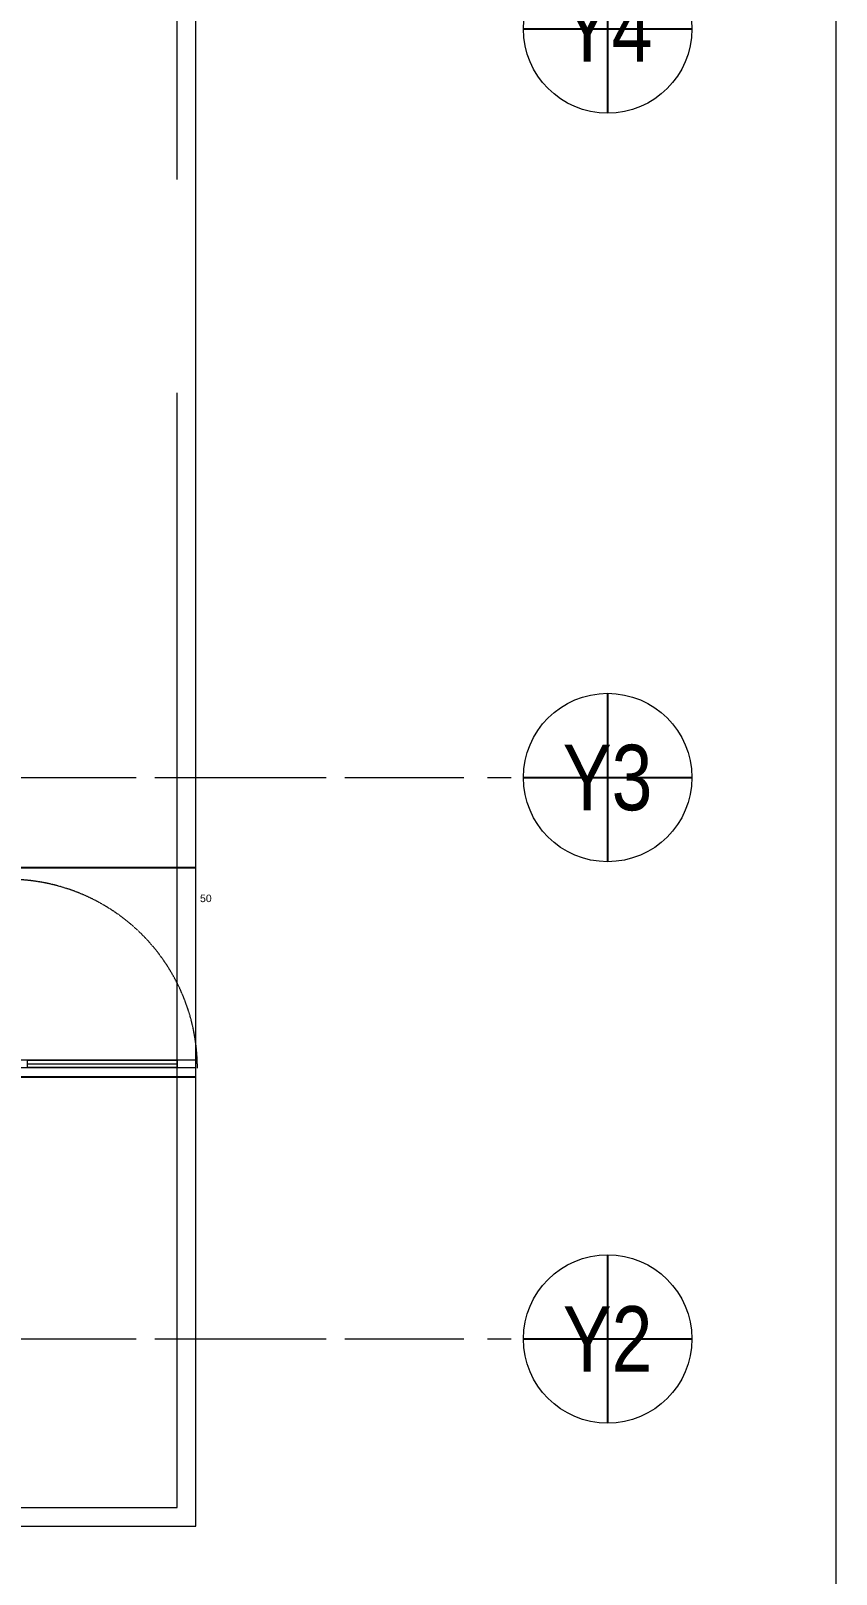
# Model space of a CAD drawing. Header units: millimetres. Extents: x -343543 to 400519, y -115663 to 104219.
# Drawn here: x -222735 to -218433, y 1743 to 9990 of the extents above; entities that cross this region are included whole.
import ezdxf
from ezdxf.enums import TextEntityAlignment as Align
from ezdxf.xclip import XClip

# ---------------------------------------------------------------- set-up
doc = ezdxf.new("R2010")
doc.units = ezdxf.units.MM
doc.header["$XCLIPFRAME"] = 0
doc.linetypes.add('XREF MAT BANG TUONG XAY$0$01.Xref _MB T1$0$HIDDEN', pattern=[9.525, 6.35, -3.175])
doc.linetypes.add('XREF MAT BANG TUONG XAY$0$CENTER', pattern=[50.8, 31.75, -6.35, 6.35, -6.35])
doc.layers.get('0').update_dxf_attribs({"color": 231, "lineweight": 0})
doc.layers.get('DefPoints').update_dxf_attribs({"color": 191})
for name, color, linetype, lineweight in [('A-SYMBOLS', 10, 'Continuous', 13), ('XREF MAT BANG TUONG XAY$0$00.xref_IKIGAI_Truc$0$A-SYMBOLS', 8, 'Continuous', 13), ('XREF MAT BANG TUONG XAY$0$01.Xref _MB T1$0$A-DOOR', 8, 'Continuous', 9), ('XREF MAT BANG TUONG XAY$0$01.Xref _MB T1$0$A-FNSH', 8, 'Continuous', 9), ('XREF MAT BANG TUONG XAY$0$01.Xref _MB T1$0$A-HIDD-LO', 8, 'XREF MAT BANG TUONG XAY$0$01.Xref _MB T1$0$HIDDEN', 9), ('XREF MAT BANG TUONG XAY$0$01.Xref _MB T1$0$A-TEXT', 8, 'Continuous', 25), ('XREF MAT BANG TUONG XAY$0$A-GRID', 8, 'XREF MAT BANG TUONG XAY$0$CENTER', 15)]:
    doc.layers.add(name, color=color, linetype=linetype, lineweight=lineweight)
doc.styles.add('XREF MAT BANG TUONG XAY$0$00.xref_IKIGAI_Truc$0$VTK_Arial_3.5 mm', font='arial.ttf', dxfattribs={"width": 0.8, "height": 3.5})
doc.styles.add('XREF MAT BANG TUONG XAY$0$01.Xref _MB T1$0$Standard', font='arial.ttf')

# ---------------------------------------------------------------- blocks, each defined once
blk = doc.blocks.new('*U131')
at = {"color": 8}
blk.add_circle((0, 0), 4.5, dxfattribs=at)
at = {"layer": 'DefPoints', "color": 8}
for p, q in [((0, 4.5), (0, -4.5)), ((-4.5, 0), (4.5, 0))]:
    blk.add_line(p, q, dxfattribs=at)
at = {"color": 8, "style": 'XREF MAT BANG TUONG XAY$0$00.xref_IKIGAI_Truc$0$VTK_Arial_3.5 mm', "width": 0.8}
blk.add_attdef('X12', text='', height=3.5, dxfattribs=at).set_placement((0, 0), align=Align.MIDDLE_CENTER)
blk = doc.blocks.new('XREF MAT BANG TUONG XAY$0$00.xref_IKIGAI_Truc')
at = {"layer": 'XREF MAT BANG TUONG XAY$0$A-GRID', "color": 8, "ltscale": 20}
for points in [[(-2907.5, 6000), (42750, 6000)], [(-2907.5, 3000), (42750, 3000)]]:
    blk.add_lwpolyline(points, dxfattribs=at)
at = {"layer": 'XREF MAT BANG TUONG XAY$0$00.xref_IKIGAI_Truc$0$A-SYMBOLS', "color": 8}
ref = blk.add_blockref('*U131', (43200, 10000), dxfattribs=dict(at, xscale=100, yscale=100, zscale=100))
ref.add_attrib('X12', 'Y4', dxfattribs={"layer": '0', "height": 350, "style": 'XREF MAT BANG TUONG XAY$0$00.xref_IKIGAI_Truc$0$VTK_Arial_3.5 mm', "width": 0.8}).set_placement((43200, 10000), align=Align.MIDDLE_CENTER)
ref = blk.add_blockref('*U131', (43200, 6000), dxfattribs=dict(at, xscale=100, yscale=100, zscale=100))
ref.add_attrib('X12', 'Y3', dxfattribs={"layer": '0', "height": 350, "style": 'XREF MAT BANG TUONG XAY$0$00.xref_IKIGAI_Truc$0$VTK_Arial_3.5 mm', "width": 0.8}).set_placement((43200, 6000), align=Align.MIDDLE_CENTER)
ref = blk.add_blockref('*U131', (43200, 3000), dxfattribs=dict(at, xscale=100, yscale=100, zscale=100))
ref.add_attrib('X12', 'Y2', dxfattribs={"layer": '0', "height": 350, "style": 'XREF MAT BANG TUONG XAY$0$00.xref_IKIGAI_Truc$0$VTK_Arial_3.5 mm', "width": 0.8}).set_placement((43200, 3000), align=Align.MIDDLE_CENTER)
blk = doc.blocks.new('*U168')
at = {"color": 8}
blk.add_line((70, -100), (70, -900), dxfattribs=at)
for points in [[(20, 95), (80, 95), (80, 40), (70, 40), (70, 0), (20, 0)], [(1120, 95), (1060, 95), (1060, 40), (1070, 40), (1070, 0), (1120, 0)], [(50, 0), (50, -1000), (90, -1000), (90, 0)], [(50, -100), (90, -100), (90, -900), (50, -900)]]:
    blk.add_lwpolyline(points, close=True, dxfattribs=at)
at = {"layer": 'XREF MAT BANG TUONG XAY$0$01.Xref _MB T1$0$A-FNSH', "color": 8}
for points in [[(20, 95), (0, 95), (0, 0), (20, 0)], [(1120, 95), (1140, 95), (1140, 0), (1120, 0)]]:
    blk.add_lwpolyline(points, close=True, dxfattribs=at)
at = {"layer": 'XREF MAT BANG TUONG XAY$0$01.Xref _MB T1$0$A-HIDD-LO', "color": 8, "ltscale": 0.3}
blk.add_arc((47.5, 0), 1008.3, 270, 0, dxfattribs=at)
blk = doc.blocks.new('XREF MAT BANG TUONG XAY$0$xref_IKIGAI_Cot')
at = {"layer": 'XREF MAT BANG TUONG XAY$0$A-GRID', "color": 8, "ltscale": 20}
for points in [[(-2907.5, 6000), (42750, 6000)], [(-2907.5, 3000), (42750, 3000)]]:
    blk.add_lwpolyline(points, dxfattribs=at)
blk = doc.blocks.new('01.Xref _MB T1')
at = {"color": 8}
blk.add_lwpolyline([(-4979.15314, -13156.18578), (44420.84686, -13156.18578), (44420.84686, 26843.81422), (-4979.15314, 26843.81422)], close=True, dxfattribs=at)
at = {"layer": 'XREF MAT BANG TUONG XAY$0$01.Xref _MB T1$0$A-FNSH', "color": 8}
for points in [[(31714.99073, 1999.99999), (41000, 1999.99998), (41000.00012, 20399.99968), (25516.68715, 20400.0078)], [(40900, 9194.99984), (40900.00012, 20299.99973), (25616.68709, 20300.00774), (25616.68709, 19495)], [(31605.00949, 2099.99999), (40900.00022, 2099.99998), (40900.00024, 8054.99997)]]:
    blk.add_lwpolyline(points, dxfattribs=at)
at = {"layer": 'XREF MAT BANG TUONG XAY$0$01.Xref _MB T1$0$A-TEXT', "color": 8}
for p, q in [((40025.00168, 5520.00016), (41000.00185, 5519.99983)), ((39905.01133, 4399.99999), (41000.00187, 4399.99996))]:
    blk.add_line(p, q, dxfattribs=at)
at = {"color": 8}
blk.add_blockref('XREF MAT BANG TUONG XAY$0$00.xref_IKIGAI_Truc', (0.00011, 0), dxfattribs=at)
ref = blk.add_blockref('XREF MAT BANG TUONG XAY$0$xref_IKIGAI_Cot', (-0.00927, -0.00001), dxfattribs=at)
XClip(ref).set_block_clipping_path([(-1610.3425959283, -2225.6693134198), (41829.1295208634, 21555.8819575264)])
at = {"layer": 'XREF MAT BANG TUONG XAY$0$01.Xref _MB T1$0$A-DOOR', "color": 8, "extrusion": (-1.42352e-14, 2.81943e-13, -1), "xscale": -1, "zscale": -1, "rotation": 269.9999623331528}
blk.add_blockref('*U168', (-40000.00382, 4399.99993, 0), dxfattribs=at)
at = {"layer": 'DefPoints', "color": 8, "insert": (41084.70726, 5374.26184), "char_height": 40, "attachment_point": 3, "style": 'XREF MAT BANG TUONG XAY$0$01.Xref _MB T1$0$Standard'}
blk.add_mtext_dynamic_manual_height_columns('50', width=31782.1754955, gutter_width=200, heights=[0], dxfattribs=at)

msp = doc.modelspace()

# ---------------------------------------------------------------- block references
at = {"layer": 'A-SYMBOLS'}
msp.add_blockref('01.Xref _MB T1', (-262854, 0), dxfattribs=at)

doc.saveas('drawing.dxf')
